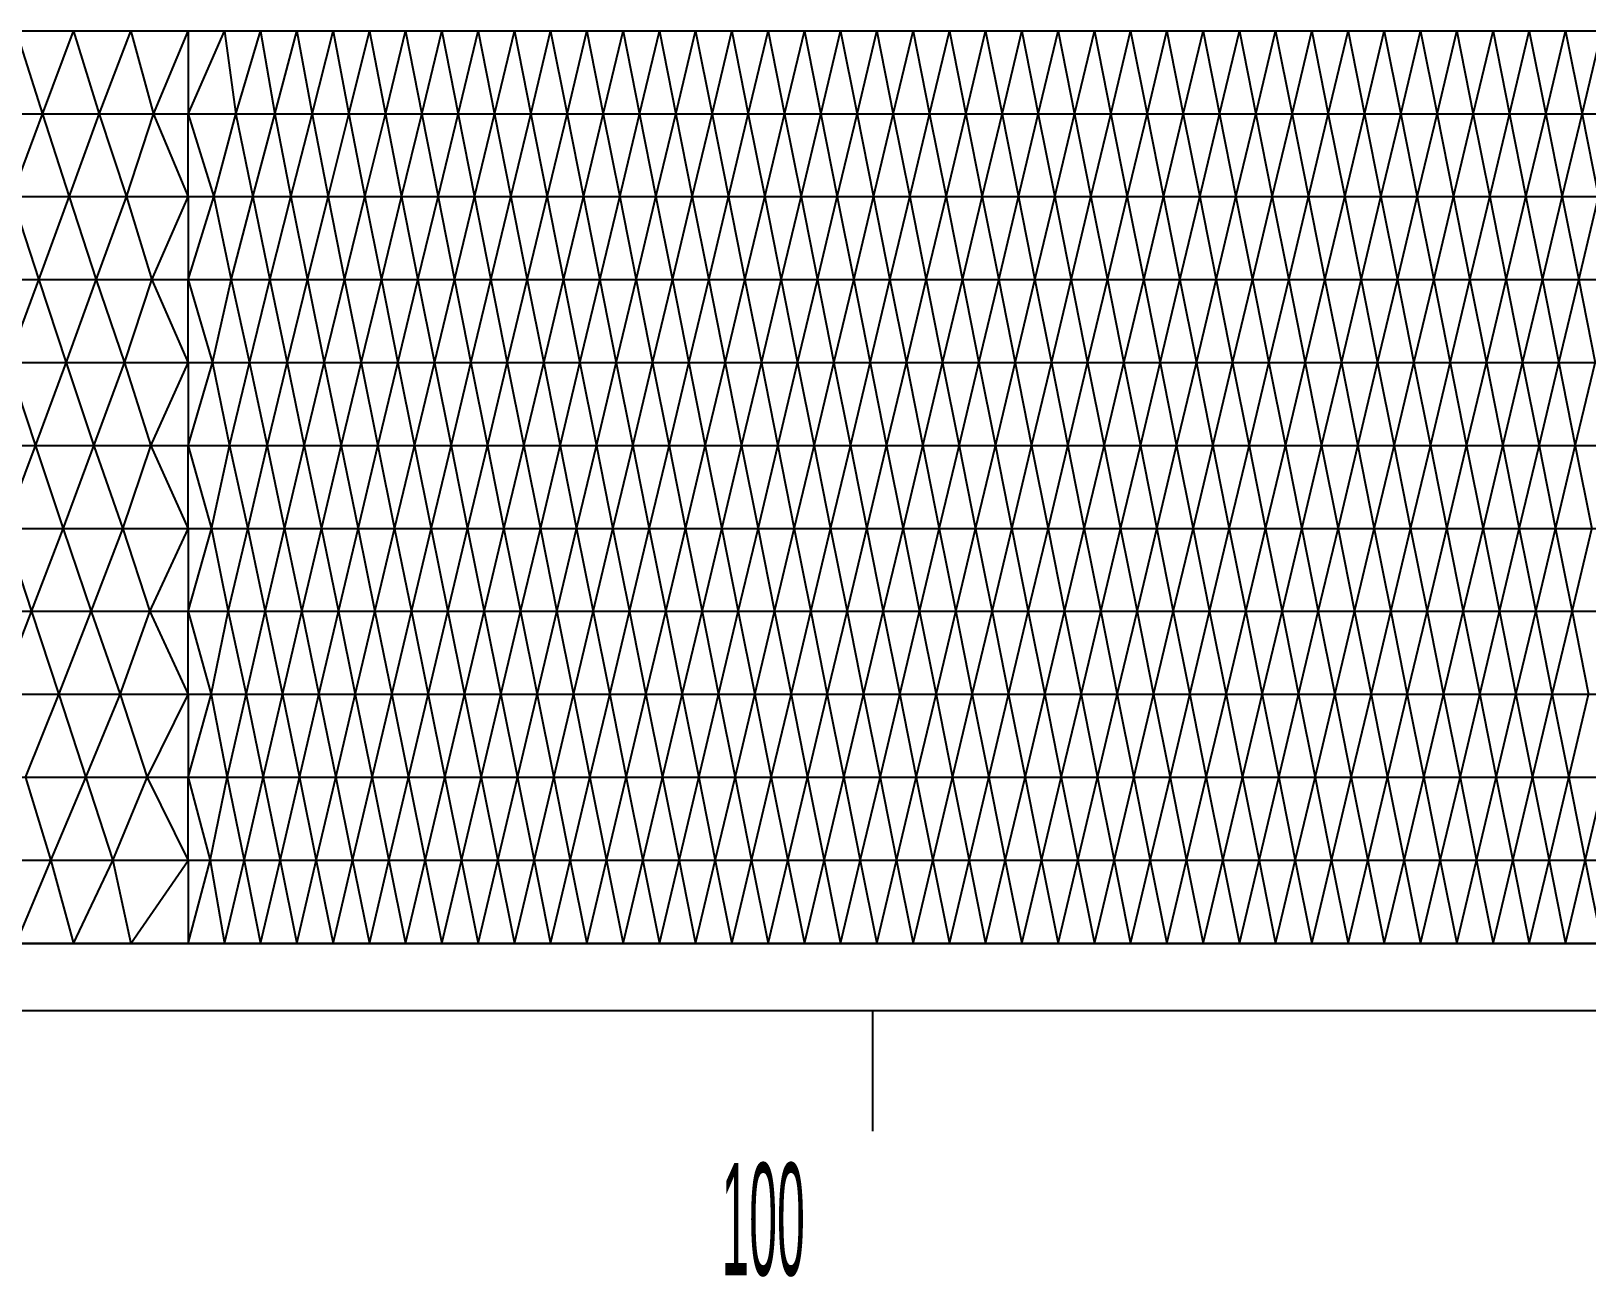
# Model space of a CAD drawing. Extents: x 0.18 to 10.14, y 0.02 to 7.38.
# Drawn here: x 7.958 to 9.039, y 0.212 to 1.078 of the extents above; entities that cross this region are included whole.
import ezdxf

# ---------------------------------------------------------------- set-up
doc = ezdxf.new("R2010")
doc.units = 0
doc.layers.add('1', color=7, linetype='CONTINUOUS')

msp = doc.modelspace()

# ---------------------------------------------------------------- linework, layer by layer
at = {"layer": '1', "color": 253}
for p, q in [((9.879836, 1.077607), (0.620165, 1.077607)), ((7.94769, 1.077607), (7.966057, 1.01999)), ((7.966057, 1.01999), (7.987525, 1.077607)), ((7.987525, 1.077607), (8.005486, 1.01999)), ((8.005486, 1.01999), (8.027361, 1.077607)), ((8.027361, 1.077607), (8.04312, 1.01999)), ((8.04312, 1.01999), (8.067197, 1.077607)), ((8.067197, 1.077607), (8.067197, 1.01999)), ((8.067197, 1.01999), (8.092372, 1.077607)), ((8.092372, 1.077607), (8.100286, 1.01999)), ((8.100286, 1.01999), (8.117548, 1.077607)), ((8.117548, 1.077607), (8.127401, 1.01999)), ((8.127401, 1.01999), (8.142723, 1.077607)), ((8.142723, 1.077607), (8.153295, 1.01999)), ((8.153295, 1.01999), (8.167899, 1.077607)), ((8.167899, 1.077607), (8.178814, 1.01999)), ((8.178814, 1.01999), (8.193074, 1.077607)), ((8.193074, 1.077607), (8.204178, 1.01999)), ((8.204178, 1.01999), (8.21825, 1.077607)), ((8.21825, 1.077607), (8.229465, 1.01999)), ((8.229465, 1.01999), (8.243425, 1.077607)), ((8.243425, 1.077607), (8.254709, 1.01999)), ((8.254709, 1.01999), (8.268601, 1.077607)), ((8.268601, 1.077607), (8.279932, 1.01999)), ((8.279932, 1.01999), (8.293777, 1.077607)), ((8.293777, 1.077607), (8.305138, 1.01999)), ((8.305138, 1.01999), (8.318952, 1.077607)), ((8.318952, 1.077607), (8.330333, 1.01999)), ((8.330333, 1.01999), (8.344128, 1.077607)), ((8.344128, 1.077607), (8.355522, 1.01999)), ((8.355522, 1.01999), (8.369304, 1.077607)), ((8.369304, 1.077607), (8.380708, 1.01999)), ((8.380708, 1.01999), (8.394479, 1.077607)), ((8.394479, 1.077607), (8.40589, 1.01999)), ((8.40589, 1.01999), (8.419654, 1.077607)), ((8.419654, 1.077607), (8.431071, 1.01999)), ((8.431071, 1.01999), (8.444831, 1.077607)), ((8.444831, 1.077607), (8.45625, 1.01999)), ((8.45625, 1.01999), (8.470006, 1.077607)), ((8.470006, 1.077607), (8.481428, 1.01999)), ((8.481428, 1.01999), (8.495181, 1.077607)), ((8.495181, 1.077607), (8.506605, 1.01999)), ((8.506605, 1.01999), (8.520356, 1.077607)), ((8.520356, 1.077607), (8.531782, 1.01999)), ((8.531782, 1.01999), (8.545532, 1.077607)), ((8.545532, 1.077607), (8.556958, 1.01999)), ((8.556958, 1.01999), (8.570708, 1.077607)), ((8.570708, 1.077607), (8.582135, 1.01999)), ((8.582135, 1.01999), (8.595883, 1.077607)), ((8.595883, 1.077607), (8.607311, 1.01999)), ((8.607311, 1.01999), (8.621058, 1.077607)), ((8.621058, 1.077607), (8.632486, 1.01999)), ((8.632486, 1.01999), (8.646235, 1.077607)), ((8.646235, 1.077607), (8.657662, 1.01999)), ((8.657662, 1.01999), (8.67141, 1.077607)), ((8.67141, 1.077607), (8.682838, 1.01999)), ((8.682838, 1.01999), (8.696586, 1.077607)), ((8.696586, 1.077607), (8.708014, 1.01999)), ((8.708014, 1.01999), (8.721761, 1.077607)), ((8.721761, 1.077607), (8.73319, 1.01999)), ((8.73319, 1.01999), (8.746936, 1.077607)), ((8.746936, 1.077607), (8.758365, 1.01999)), ((8.758365, 1.01999), (8.772112, 1.077607)), ((8.772112, 1.077607), (8.783541, 1.01999)), ((8.783541, 1.01999), (8.797287, 1.077607)), ((8.797287, 1.077607), (8.808717, 1.01999)), ((8.808717, 1.01999), (8.822463, 1.077607)), ((8.822463, 1.077607), (8.833892, 1.01999)), ((8.833892, 1.01999), (8.847638, 1.077607)), ((8.847638, 1.077607), (8.859067, 1.01999)), ((8.859067, 1.01999), (8.872813, 1.077607)), ((8.872813, 1.077607), (8.884243, 1.01999)), ((8.884243, 1.01999), (8.897989, 1.077607)), ((8.897989, 1.077607), (8.909418, 1.01999)), ((8.909418, 1.01999), (8.923165, 1.077607)), ((8.923165, 1.077607), (8.934594, 1.01999)), ((8.934594, 1.01999), (8.94834, 1.077607)), ((8.94834, 1.077607), (8.959769, 1.01999)), ((8.959769, 1.01999), (8.973516, 1.077607)), ((8.973516, 1.077607), (8.984944, 1.01999)), ((8.984944, 1.01999), (8.998691, 1.077607)), ((8.998691, 1.077607), (9.01012, 1.01999)), ((9.01012, 1.01999), (9.023868, 1.077607)), ((9.023868, 1.077607), (9.035295, 1.01999)), ((9.035295, 1.01999), (9.049043, 1.077607)), ((9.879836, 1.01999), (0.620165, 1.01999)), ((7.944791, 0.962373), (7.966057, 1.01999)), ((7.966057, 1.01999), (7.98457, 0.962373)), ((7.98457, 0.962373), (8.005486, 1.01999)), ((8.005486, 1.01999), (8.024287, 0.962373)), ((8.024287, 0.962373), (8.04312, 1.01999)), ((8.04312, 1.01999), (8.067197, 0.962373)), ((8.067197, 0.962373), (8.067197, 1.01999)), ((8.067197, 1.01999), (8.085155, 0.962373)), ((8.085155, 0.962373), (8.100286, 1.01999)), ((8.100286, 1.01999), (8.112041, 0.962373)), ((8.112041, 0.962373), (8.127401, 1.01999)), ((8.127401, 1.01999), (8.138513, 0.962373)), ((8.138513, 0.962373), (8.153295, 1.01999)), ((8.153295, 1.01999), (8.164419, 0.962373)), ((8.164419, 0.962373), (8.178814, 1.01999)), ((8.178814, 1.01999), (8.190015, 0.962373)), ((8.190015, 0.962373), (8.204178, 1.01999)), ((8.204178, 1.01999), (8.215444, 0.962373)), ((8.215444, 0.962373), (8.229465, 1.01999)), ((8.229465, 1.01999), (8.240778, 0.962373)), ((8.240778, 0.962373), (8.254709, 1.01999)), ((8.254709, 1.01999), (8.266058, 0.962373)), ((8.266058, 0.962373), (8.279932, 1.01999)), ((8.279932, 1.01999), (8.291302, 0.962373)), ((8.291302, 0.962373), (8.305138, 1.01999)), ((8.305138, 1.01999), (8.316524, 0.962373)), ((8.316524, 0.962373), (8.330333, 1.01999)), ((8.330333, 1.01999), (8.341732, 0.962373)), ((8.341732, 0.962373), (8.355522, 1.01999)), ((8.355522, 1.01999), (8.366928, 0.962373)), ((8.366928, 0.962373), (8.380708, 1.01999)), ((8.380708, 1.01999), (8.39212, 0.962373)), ((8.39212, 0.962373), (8.40589, 1.01999)), ((8.40589, 1.01999), (8.417307, 0.962373)), ((8.417307, 0.962373), (8.431071, 1.01999)), ((8.431071, 1.01999), (8.44249, 0.962373)), ((8.44249, 0.962373), (8.45625, 1.01999)), ((8.45625, 1.01999), (8.46767, 0.962373)), ((8.46767, 0.962373), (8.481428, 1.01999)), ((8.481428, 1.01999), (8.492851, 0.962373)), ((8.492851, 0.962373), (8.506605, 1.01999)), ((8.506605, 1.01999), (8.518028, 0.962373)), ((8.518028, 0.962373), (8.531782, 1.01999)), ((8.531782, 1.01999), (8.543206, 0.962373)), ((8.543206, 0.962373), (8.556958, 1.01999)), ((8.556958, 1.01999), (8.568383, 0.962373)), ((8.568383, 0.962373), (8.582135, 1.01999)), ((8.582135, 1.01999), (8.59356, 0.962373)), ((8.59356, 0.962373), (8.607311, 1.01999)), ((8.607311, 1.01999), (8.618735, 0.962373)), ((8.618735, 0.962373), (8.632486, 1.01999)), ((8.632486, 1.01999), (8.643911, 0.962373)), ((8.643911, 0.962373), (8.657662, 1.01999)), ((8.657662, 1.01999), (8.669087, 0.962373)), ((8.669087, 0.962373), (8.682838, 1.01999)), ((8.682838, 1.01999), (8.694263, 0.962373)), ((8.694263, 0.962373), (8.708014, 1.01999)), ((8.708014, 1.01999), (8.71944, 0.962373)), ((8.71944, 0.962373), (8.73319, 1.01999)), ((8.73319, 1.01999), (8.744615, 0.962373)), ((8.744615, 0.962373), (8.758365, 1.01999)), ((8.758365, 1.01999), (8.769791, 0.962373)), ((8.769791, 0.962373), (8.783541, 1.01999)), ((8.783541, 1.01999), (8.794966, 0.962373)), ((8.794966, 0.962373), (8.808717, 1.01999)), ((8.808717, 1.01999), (8.820142, 0.962373)), ((8.820142, 0.962373), (8.833892, 1.01999)), ((8.833892, 1.01999), (8.845318, 0.962373)), ((8.845318, 0.962373), (8.859067, 1.01999)), ((8.859067, 1.01999), (8.870493, 0.962373)), ((8.870493, 0.962373), (8.884243, 1.01999)), ((8.884243, 1.01999), (8.895668, 0.962373)), ((8.895668, 0.962373), (8.909418, 1.01999)), ((8.909418, 1.01999), (8.920844, 0.962373)), ((8.920844, 0.962373), (8.934594, 1.01999)), ((8.934594, 1.01999), (8.94602, 0.962373)), ((8.94602, 0.962373), (8.959769, 1.01999)), ((8.959769, 1.01999), (8.971195, 0.962373)), ((8.971195, 0.962373), (8.984944, 1.01999)), ((8.984944, 1.01999), (8.99637, 0.962373)), ((8.99637, 0.962373), (9.01012, 1.01999)), ((9.01012, 1.01999), (9.021546, 0.962373)), ((9.021546, 0.962373), (9.035295, 1.01999)), ((9.035295, 1.01999), (9.046722, 0.962373)), ((9.879836, 0.962373), (0.620165, 0.962373)), ((7.944791, 0.962373), (7.963478, 0.904755)), ((7.963478, 0.904755), (7.98457, 0.962373)), ((7.98457, 0.962373), (8.003315, 0.904755)), ((8.003315, 0.904755), (8.024287, 0.962373)), ((8.024287, 0.962373), (8.042036, 0.904755)), ((8.042036, 0.904755), (8.067197, 0.962373)), ((8.067197, 0.962373), (8.067197, 0.904755)), ((8.067197, 0.904755), (8.085155, 0.962373)), ((8.085155, 0.962373), (8.097013, 0.904755)), ((8.097013, 0.904755), (8.112041, 0.962373)), ((8.112041, 0.962373), (8.123878, 0.904755)), ((8.123878, 0.904755), (8.138513, 0.962373)), ((8.138513, 0.962373), (8.150044, 0.904755)), ((8.150044, 0.904755), (8.164419, 0.962373)), ((8.164419, 0.962373), (8.175835, 0.904755)), ((8.175835, 0.904755), (8.190015, 0.962373)), ((8.190015, 0.962373), (8.201399, 0.904755)), ((8.201399, 0.904755), (8.215444, 0.962373)), ((8.215444, 0.962373), (8.226826, 0.904755)), ((8.226826, 0.904755), (8.240778, 0.962373)), ((8.240778, 0.962373), (8.252166, 0.904755)), ((8.252166, 0.904755), (8.266058, 0.962373)), ((8.266058, 0.962373), (8.277452, 0.904755)), ((8.277452, 0.904755), (8.291302, 0.962373)), ((8.291302, 0.962373), (8.302704, 0.904755)), ((8.302704, 0.904755), (8.316524, 0.962373)), ((8.316524, 0.962373), (8.327932, 0.904755)), ((8.327932, 0.904755), (8.341732, 0.962373)), ((8.341732, 0.962373), (8.353144, 0.904755)), ((8.353144, 0.904755), (8.366928, 0.962373)), ((8.366928, 0.962373), (8.378345, 0.904755)), ((8.378345, 0.904755), (8.39212, 0.962373)), ((8.39212, 0.962373), (8.403539, 0.904755)), ((8.403539, 0.904755), (8.417307, 0.962373)), ((8.417307, 0.962373), (8.428727, 0.904755)), ((8.428727, 0.904755), (8.44249, 0.962373)), ((8.44249, 0.962373), (8.453911, 0.904755)), ((8.453911, 0.904755), (8.46767, 0.962373)), ((8.46767, 0.962373), (8.479093, 0.904755)), ((8.479093, 0.904755), (8.492851, 0.962373)), ((8.492851, 0.962373), (8.504273, 0.904755)), ((8.504273, 0.904755), (8.518028, 0.962373)), ((8.518028, 0.962373), (8.529452, 0.904755)), ((8.529452, 0.904755), (8.543206, 0.962373)), ((8.543206, 0.962373), (8.55463, 0.904755)), ((8.55463, 0.904755), (8.568383, 0.962373)), ((8.568383, 0.962373), (8.579807, 0.904755)), ((8.579807, 0.904755), (8.59356, 0.962373)), ((8.59356, 0.962373), (8.604983, 0.904755)), ((8.604983, 0.904755), (8.618735, 0.962373)), ((8.618735, 0.962373), (8.63016, 0.904755)), ((8.63016, 0.904755), (8.643911, 0.962373)), ((8.643911, 0.962373), (8.655336, 0.904755)), ((8.655336, 0.904755), (8.669087, 0.962373)), ((8.669087, 0.962373), (8.680511, 0.904755)), ((8.680511, 0.904755), (8.694263, 0.962373)), ((8.694263, 0.962373), (8.705688, 0.904755)), ((8.705688, 0.904755), (8.71944, 0.962373)), ((8.71944, 0.962373), (8.730864, 0.904755)), ((8.730864, 0.904755), (8.744615, 0.962373)), ((8.744615, 0.962373), (8.75604, 0.904755)), ((8.75604, 0.904755), (8.769791, 0.962373)), ((8.769791, 0.962373), (8.781215, 0.904755)), ((8.781215, 0.904755), (8.794966, 0.962373)), ((8.794966, 0.962373), (8.806391, 0.904755)), ((8.806391, 0.904755), (8.820142, 0.962373)), ((8.820142, 0.962373), (8.831567, 0.904755)), ((8.831567, 0.904755), (8.845318, 0.962373)), ((8.845318, 0.962373), (8.856742, 0.904755)), ((8.856742, 0.904755), (8.870493, 0.962373)), ((8.870493, 0.962373), (8.881917, 0.904755)), ((8.881917, 0.904755), (8.895668, 0.962373)), ((8.895668, 0.962373), (8.907093, 0.904755)), ((8.907093, 0.904755), (8.920844, 0.962373)), ((8.920844, 0.962373), (8.932269, 0.904755)), ((8.932269, 0.904755), (8.94602, 0.962373)), ((8.94602, 0.962373), (8.957444, 0.904755)), ((8.957444, 0.904755), (8.971195, 0.962373)), ((8.971195, 0.962373), (8.98262, 0.904755)), ((8.98262, 0.904755), (8.99637, 0.962373)), ((8.99637, 0.962373), (9.007795, 0.904755)), ((9.007795, 0.904755), (9.021546, 0.962373)), ((9.021546, 0.962373), (9.03297, 0.904755)), ((9.03297, 0.904755), (9.046722, 0.962373)), ((9.879836, 0.904755), (0.620165, 0.904755)), ((7.942226, 0.847138), (7.963478, 0.904755)), ((7.963478, 0.904755), (7.982494, 0.847138)), ((7.982494, 0.847138), (8.003315, 0.904755)), ((8.003315, 0.904755), (8.023022, 0.847138)), ((8.023022, 0.847138), (8.042036, 0.904755)), ((8.042036, 0.904755), (8.067197, 0.847138)), ((8.067197, 0.847138), (8.067197, 0.904755)), ((8.067197, 0.904755), (8.084036, 0.847138)), ((8.084036, 0.847138), (8.097013, 0.904755)), ((8.097013, 0.904755), (8.109775, 0.847138)), ((8.109775, 0.847138), (8.123878, 0.904755)), ((8.123878, 0.904755), (8.135879, 0.847138)), ((8.135879, 0.847138), (8.150044, 0.904755)), ((8.150044, 0.904755), (8.161743, 0.847138)), ((8.161743, 0.847138), (8.175835, 0.904755)), ((8.175835, 0.904755), (8.187391, 0.847138)), ((8.187391, 0.847138), (8.201399, 0.904755)), ((8.201399, 0.904755), (8.212887, 0.847138)), ((8.212887, 0.847138), (8.226826, 0.904755)), ((8.226826, 0.904755), (8.238279, 0.847138)), ((8.238279, 0.847138), (8.252166, 0.904755)), ((8.252166, 0.904755), (8.263605, 0.847138)), ((8.263605, 0.847138), (8.277452, 0.904755)), ((8.277452, 0.904755), (8.288884, 0.847138)), ((8.288884, 0.847138), (8.302704, 0.904755)), ((8.302704, 0.904755), (8.314132, 0.847138)), ((8.314132, 0.847138), (8.327932, 0.904755)), ((8.327932, 0.904755), (8.339357, 0.847138)), ((8.339357, 0.847138), (8.353144, 0.904755)), ((8.353144, 0.904755), (8.36457, 0.847138)), ((8.36457, 0.847138), (8.378345, 0.904755)), ((8.378345, 0.904755), (8.38977, 0.847138)), ((8.38977, 0.847138), (8.403539, 0.904755)), ((8.403539, 0.904755), (8.414963, 0.847138)), ((8.414963, 0.847138), (8.428727, 0.904755)), ((8.428727, 0.904755), (8.440151, 0.847138)), ((8.440151, 0.847138), (8.453911, 0.904755)), ((8.453911, 0.904755), (8.465336, 0.847138)), ((8.465336, 0.847138), (8.479093, 0.904755)), ((8.479093, 0.904755), (8.490518, 0.847138)), ((8.490518, 0.847138), (8.504273, 0.904755)), ((8.504273, 0.904755), (8.515697, 0.847138)), ((8.515697, 0.847138), (8.529452, 0.904755)), ((8.529452, 0.904755), (8.540876, 0.847138)), ((8.540876, 0.847138), (8.55463, 0.904755)), ((8.55463, 0.904755), (8.566054, 0.847138)), ((8.566054, 0.847138), (8.579807, 0.904755)), ((8.579807, 0.904755), (8.59123, 0.847138)), ((8.59123, 0.847138), (8.604983, 0.904755)), ((8.604983, 0.904755), (8.616408, 0.847138)), ((8.616408, 0.847138), (8.63016, 0.904755)), ((8.63016, 0.904755), (8.641584, 0.847138)), ((8.641584, 0.847138), (8.655336, 0.904755)), ((8.655336, 0.904755), (8.66676, 0.847138)), ((8.66676, 0.847138), (8.680511, 0.904755)), ((8.680511, 0.904755), (8.691936, 0.847138)), ((8.691936, 0.847138), (8.705688, 0.904755)), ((8.705688, 0.904755), (8.717113, 0.847138)), ((8.717113, 0.847138), (8.730864, 0.904755)), ((8.730864, 0.904755), (8.742289, 0.847138)), ((8.742289, 0.847138), (8.75604, 0.904755)), ((8.75604, 0.904755), (8.767464, 0.847138)), ((8.767464, 0.847138), (8.781215, 0.904755)), ((8.781215, 0.904755), (8.79264, 0.847138)), ((8.79264, 0.847138), (8.806391, 0.904755)), ((8.806391, 0.904755), (8.817815, 0.847138)), ((8.817815, 0.847138), (8.831567, 0.904755)), ((8.831567, 0.904755), (8.842991, 0.847138)), ((8.842991, 0.847138), (8.856742, 0.904755)), ((8.856742, 0.904755), (8.868167, 0.847138)), ((8.868167, 0.847138), (8.881917, 0.904755)), ((8.881917, 0.904755), (8.893342, 0.847138)), ((8.893342, 0.847138), (8.907093, 0.904755)), ((8.907093, 0.904755), (8.918517, 0.847138)), ((8.918517, 0.847138), (8.932269, 0.904755)), ((8.932269, 0.904755), (8.943693, 0.847138)), ((8.943693, 0.847138), (8.957444, 0.904755)), ((8.957444, 0.904755), (8.968869, 0.847138)), ((8.968869, 0.847138), (8.98262, 0.904755)), ((8.98262, 0.904755), (8.994044, 0.847138)), ((8.994044, 0.847138), (9.007795, 0.904755)), ((9.007795, 0.904755), (9.019219, 0.847138)), ((9.019219, 0.847138), (9.03297, 0.904755)), ((9.03297, 0.904755), (9.044395, 0.847138)), ((9.879836, 0.847138), (0.620165, 0.847138)), ((7.942226, 0.847138), (7.961192, 0.789521)), ((7.961192, 0.789521), (7.982494, 0.847138)), ((7.982494, 0.847138), (8.001725, 0.789521)), ((8.001725, 0.789521), (8.023022, 0.847138)), ((8.023022, 0.847138), (8.041363, 0.789521)), ((8.041363, 0.789521), (8.067197, 0.847138)), ((8.067197, 0.847138), (8.067197, 0.789521)), ((8.067197, 0.789521), (8.084036, 0.847138)), ((8.084036, 0.847138), (8.095845, 0.789521)), ((8.095845, 0.789521), (8.109775, 0.847138)), ((8.109775, 0.847138), (8.122005, 0.789521)), ((8.122005, 0.789521), (8.135879, 0.847138)), ((8.135879, 0.847138), (8.14783, 0.789521)), ((8.14783, 0.789521), (8.161743, 0.847138)), ((8.161743, 0.847138), (8.173483, 0.789521)), ((8.173483, 0.789521), (8.187391, 0.847138)), ((8.187391, 0.847138), (8.199004, 0.789521)), ((8.199004, 0.789521), (8.212887, 0.847138)), ((8.212887, 0.847138), (8.224425, 0.789521)), ((8.224425, 0.789521), (8.238279, 0.847138)), ((8.238279, 0.847138), (8.249776, 0.789521)), ((8.249776, 0.789521), (8.263605, 0.847138)), ((8.263605, 0.847138), (8.275076, 0.789521)), ((8.275076, 0.789521), (8.288884, 0.847138)), ((8.288884, 0.847138), (8.30034, 0.789521)), ((8.30034, 0.789521), (8.314132, 0.847138)), ((8.314132, 0.847138), (8.325578, 0.789521)), ((8.325578, 0.789521), (8.339357, 0.847138)), ((8.339357, 0.847138), (8.350798, 0.789521)), ((8.350798, 0.789521), (8.36457, 0.847138)), ((8.36457, 0.847138), (8.376005, 0.789521)), ((8.376005, 0.789521), (8.38977, 0.847138)), ((8.38977, 0.847138), (8.401202, 0.789521)), ((8.401202, 0.789521), (8.414963, 0.847138)), ((8.414963, 0.847138), (8.426394, 0.789521)), ((8.426394, 0.789521), (8.440151, 0.847138)), ((8.440151, 0.847138), (8.451581, 0.789521)), ((8.451581, 0.789521), (8.465336, 0.847138)), ((8.465336, 0.847138), (8.476765, 0.789521)), ((8.476765, 0.789521), (8.490518, 0.847138)), ((8.490518, 0.847138), (8.501946, 0.789521)), ((8.501946, 0.789521), (8.515697, 0.847138)), ((8.515697, 0.847138), (8.527126, 0.789521)), ((8.527126, 0.789521), (8.540876, 0.847138)), ((8.540876, 0.847138), (8.552303, 0.789521)), ((8.552303, 0.789521), (8.566054, 0.847138)), ((8.566054, 0.847138), (8.577481, 0.789521)), ((8.577481, 0.789521), (8.59123, 0.847138)), ((8.59123, 0.847138), (8.602658, 0.789521)), ((8.602658, 0.789521), (8.616408, 0.847138)), ((8.616408, 0.847138), (8.627835, 0.789521)), ((8.627835, 0.789521), (8.641584, 0.847138)), ((8.641584, 0.847138), (8.653011, 0.789521)), ((8.653011, 0.789521), (8.66676, 0.847138)), ((8.66676, 0.847138), (8.678187, 0.789521)), ((8.678187, 0.789521), (8.691936, 0.847138)), ((8.691936, 0.847138), (8.703362, 0.789521)), ((8.703362, 0.789521), (8.717113, 0.847138)), ((8.717113, 0.847138), (8.728539, 0.789521)), ((8.728539, 0.789521), (8.742289, 0.847138)), ((8.742289, 0.847138), (8.753715, 0.789521)), ((8.753715, 0.789521), (8.767464, 0.847138)), ((8.767464, 0.847138), (8.778891, 0.789521)), ((8.778891, 0.789521), (8.79264, 0.847138)), ((8.79264, 0.847138), (8.804066, 0.789521)), ((8.804066, 0.789521), (8.817815, 0.847138)), ((8.817815, 0.847138), (8.829241, 0.789521)), ((8.829241, 0.789521), (8.842991, 0.847138)), ((8.842991, 0.847138), (8.854418, 0.789521)), ((8.854418, 0.789521), (8.868167, 0.847138)), ((8.868167, 0.847138), (8.879593, 0.789521)), ((8.879593, 0.789521), (8.893342, 0.847138)), ((8.893342, 0.847138), (8.904768, 0.789521)), ((8.904768, 0.789521), (8.918517, 0.847138)), ((8.918517, 0.847138), (8.929944, 0.789521)), ((8.929944, 0.789521), (8.943693, 0.847138)), ((8.943693, 0.847138), (8.95512, 0.789521)), ((8.95512, 0.789521), (8.968869, 0.847138)), ((8.968869, 0.847138), (8.980295, 0.789521)), ((8.980295, 0.789521), (8.994044, 0.847138)), ((8.994044, 0.847138), (9.00547, 0.789521)), ((9.00547, 0.789521), (9.019219, 0.847138)), ((9.019219, 0.847138), (9.030646, 0.789521)), ((9.030646, 0.789521), (9.044395, 0.847138)), ((9.879836, 0.789521), (0.620165, 0.789521)), ((7.939555, 0.731904), (7.961192, 0.789521)), ((7.961192, 0.789521), (7.980434, 0.731904)), ((7.980434, 0.731904), (8.001725, 0.789521)), ((8.001725, 0.789521), (8.021844, 0.731904)), ((8.021844, 0.731904), (8.041363, 0.789521)), ((8.041363, 0.789521), (8.067197, 0.731904)), ((8.067197, 0.731904), (8.067197, 0.789521)), ((8.067197, 0.789521), (8.083512, 0.731904)), ((8.083512, 0.731904), (8.095845, 0.789521)), ((8.095845, 0.789521), (8.10855, 0.731904)), ((8.10855, 0.731904), (8.122005, 0.789521)), ((8.122005, 0.789521), (8.134154, 0.731904)), ((8.134154, 0.731904), (8.14783, 0.789521)), ((8.14783, 0.789521), (8.159723, 0.731904)), ((8.159723, 0.731904), (8.173483, 0.789521)), ((8.173483, 0.789521), (8.185213, 0.731904)), ((8.185213, 0.731904), (8.199004, 0.789521)), ((8.199004, 0.789521), (8.210629, 0.731904)), ((8.210629, 0.731904), (8.224425, 0.789521)), ((8.224425, 0.789521), (8.235985, 0.731904)), ((8.235985, 0.731904), (8.249776, 0.789521)), ((8.249776, 0.789521), (8.261292, 0.731904)), ((8.261292, 0.731904), (8.275076, 0.789521)), ((8.275076, 0.789521), (8.286565, 0.731904)), ((8.286565, 0.731904), (8.30034, 0.789521)), ((8.30034, 0.789521), (8.31181, 0.731904)), ((8.31181, 0.731904), (8.325578, 0.789521)), ((8.325578, 0.789521), (8.337036, 0.731904)), ((8.337036, 0.731904), (8.350798, 0.789521)), ((8.350798, 0.789521), (8.362247, 0.731904)), ((8.362247, 0.731904), (8.376005, 0.789521)), ((8.376005, 0.789521), (8.38745, 0.731904)), ((8.38745, 0.731904), (8.401202, 0.789521)), ((8.401202, 0.789521), (8.412643, 0.731904)), ((8.412643, 0.731904), (8.426394, 0.789521)), ((8.426394, 0.789521), (8.437833, 0.731904)), ((8.437833, 0.731904), (8.451581, 0.789521)), ((8.451581, 0.789521), (8.463017, 0.731904)), ((8.463017, 0.731904), (8.476765, 0.789521)), ((8.476765, 0.789521), (8.488199, 0.731904)), ((8.488199, 0.731904), (8.501946, 0.789521)), ((8.501946, 0.789521), (8.51338, 0.731904)), ((8.51338, 0.731904), (8.527126, 0.789521)), ((8.527126, 0.789521), (8.538559, 0.731904)), ((8.538559, 0.731904), (8.552303, 0.789521)), ((8.552303, 0.789521), (8.563737, 0.731904)), ((8.563737, 0.731904), (8.577481, 0.789521)), ((8.577481, 0.789521), (8.588914, 0.731904)), ((8.588914, 0.731904), (8.602658, 0.789521)), ((8.602658, 0.789521), (8.614091, 0.731904)), ((8.614091, 0.731904), (8.627835, 0.789521)), ((8.627835, 0.789521), (8.639267, 0.731904)), ((8.639267, 0.731904), (8.653011, 0.789521)), ((8.653011, 0.789521), (8.664443, 0.731904)), ((8.664443, 0.731904), (8.678187, 0.789521)), ((8.678187, 0.789521), (8.689619, 0.731904)), ((8.689619, 0.731904), (8.703362, 0.789521)), ((8.703362, 0.789521), (8.714794, 0.731904)), ((8.714794, 0.731904), (8.728539, 0.789521)), ((8.728539, 0.789521), (8.739971, 0.731904)), ((8.739971, 0.731904), (8.753715, 0.789521)), ((8.753715, 0.789521), (8.765146, 0.731904)), ((8.765146, 0.731904), (8.778891, 0.789521)), ((8.778891, 0.789521), (8.790322, 0.731904)), ((8.790322, 0.731904), (8.804066, 0.789521)), ((8.804066, 0.789521), (8.815497, 0.731904)), ((8.815497, 0.731904), (8.829241, 0.789521)), ((8.829241, 0.789521), (8.840673, 0.731904)), ((8.840673, 0.731904), (8.854418, 0.789521)), ((8.854418, 0.789521), (8.865849, 0.731904)), ((8.865849, 0.731904), (8.879593, 0.789521)), ((8.879593, 0.789521), (8.891025, 0.731904)), ((8.891025, 0.731904), (8.904768, 0.789521)), ((8.904768, 0.789521), (8.9162, 0.731904)), ((8.9162, 0.731904), (8.929944, 0.789521)), ((8.929944, 0.789521), (8.941375, 0.731904)), ((8.941375, 0.731904), (8.95512, 0.789521)), ((8.95512, 0.789521), (8.966552, 0.731904)), ((8.966552, 0.731904), (8.980295, 0.789521)), ((8.980295, 0.789521), (8.991727, 0.731904)), ((8.991727, 0.731904), (9.00547, 0.789521)), ((9.00547, 0.789521), (9.016902, 0.731904)), ((9.016902, 0.731904), (9.030646, 0.789521)), ((9.030646, 0.789521), (9.042077, 0.731904)), ((9.879836, 0.731904), (0.620165, 0.731904)), ((7.939555, 0.731904), (7.958488, 0.674286)), ((7.958488, 0.674286), (7.980434, 0.731904)), ((7.980434, 0.731904), (7.999802, 0.674286)), ((7.999802, 0.674286), (8.021844, 0.731904)), ((8.021844, 0.731904), (8.040541, 0.674286)), ((8.040541, 0.674286), (8.067197, 0.731904)), ((8.067197, 0.731904), (8.067197, 0.674286)), ((8.067197, 0.674286), (8.083512, 0.731904)), ((8.083512, 0.731904), (8.095098, 0.674286)), ((8.095098, 0.674286), (8.10855, 0.731904)), ((8.10855, 0.731904), (8.120696, 0.674286)), ((8.120696, 0.674286), (8.134154, 0.731904)), ((8.134154, 0.731904), (8.146132, 0.674286)), ((8.146132, 0.674286), (8.159723, 0.731904)), ((8.159723, 0.731904), (8.171538, 0.674286)), ((8.171538, 0.674286), (8.185213, 0.731904)), ((8.185213, 0.731904), (8.196913, 0.674286)), ((8.196913, 0.674286), (8.210629, 0.731904)), ((8.210629, 0.731904), (8.222248, 0.674286)), ((8.222248, 0.674286), (8.235985, 0.731904)), ((8.235985, 0.731904), (8.247549, 0.674286)), ((8.247549, 0.674286), (8.261292, 0.731904)), ((8.261292, 0.731904), (8.27282, 0.674286)), ((8.27282, 0.674286), (8.286565, 0.731904)), ((8.286565, 0.731904), (8.298065, 0.674286)), ((8.298065, 0.674286), (8.31181, 0.731904)), ((8.31181, 0.731904), (8.323293, 0.674286)), ((8.323293, 0.674286), (8.337036, 0.731904)), ((8.337036, 0.731904), (8.348506, 0.674286)), ((8.348506, 0.674286), (8.362247, 0.731904)), ((8.362247, 0.731904), (8.373709, 0.674286)), ((8.373709, 0.674286), (8.38745, 0.731904)), ((8.38745, 0.731904), (8.398904, 0.674286)), ((8.398904, 0.674286), (8.412643, 0.731904)), ((8.412643, 0.731904), (8.424094, 0.674286)), ((8.424094, 0.674286), (8.437833, 0.731904)), ((8.437833, 0.731904), (8.449279, 0.674286)), ((8.449279, 0.674286), (8.463017, 0.731904)), ((8.463017, 0.731904), (8.474462, 0.674286)), ((8.474462, 0.674286), (8.488199, 0.731904)), ((8.488199, 0.731904), (8.499642, 0.674286)), ((8.499642, 0.674286), (8.51338, 0.731904)), ((8.51338, 0.731904), (8.524821, 0.674286)), ((8.524821, 0.674286), (8.538559, 0.731904)), ((8.538559, 0.731904), (8.549999, 0.674286)), ((8.549999, 0.674286), (8.563737, 0.731904)), ((8.563737, 0.731904), (8.575176, 0.674286)), ((8.575176, 0.674286), (8.588914, 0.731904)), ((8.588914, 0.731904), (8.600353, 0.674286)), ((8.600353, 0.674286), (8.614091, 0.731904)), ((8.614091, 0.731904), (8.62553, 0.674286)), ((8.62553, 0.674286), (8.639267, 0.731904)), ((8.639267, 0.731904), (8.650706, 0.674286)), ((8.650706, 0.674286), (8.664443, 0.731904)), ((8.664443, 0.731904), (8.675882, 0.674286)), ((8.675882, 0.674286), (8.689619, 0.731904)), ((8.689619, 0.731904), (8.701058, 0.674286)), ((8.701058, 0.674286), (8.714794, 0.731904)), ((8.714794, 0.731904), (8.726233, 0.674286)), ((8.726233, 0.674286), (8.739971, 0.731904)), ((8.739971, 0.731904), (8.75141, 0.674286)), ((8.75141, 0.674286), (8.765146, 0.731904)), ((8.765146, 0.731904), (8.776585, 0.674286)), ((8.776585, 0.674286), (8.790322, 0.731904)), ((8.790322, 0.731904), (8.80176, 0.674286)), ((8.80176, 0.674286), (8.815497, 0.731904)), ((8.815497, 0.731904), (8.826936, 0.674286)), ((8.826936, 0.674286), (8.840673, 0.731904)), ((8.840673, 0.731904), (8.852112, 0.674286)), ((8.852112, 0.674286), (8.865849, 0.731904)), ((8.865849, 0.731904), (8.877287, 0.674286)), ((8.877287, 0.674286), (8.891025, 0.731904)), ((8.891025, 0.731904), (8.902462, 0.674286)), ((8.902462, 0.674286), (8.9162, 0.731904)), ((8.9162, 0.731904), (8.927638, 0.674286)), ((8.927638, 0.674286), (8.941375, 0.731904)), ((8.941375, 0.731904), (8.952814, 0.674286)), ((8.952814, 0.674286), (8.966552, 0.731904)), ((8.966552, 0.731904), (8.977989, 0.674286)), ((8.977989, 0.674286), (8.991727, 0.731904)), ((8.991727, 0.731904), (9.003165, 0.674286)), ((9.003165, 0.674286), (9.016902, 0.731904)), ((9.016902, 0.731904), (9.02834, 0.674286)), ((9.02834, 0.674286), (9.042077, 0.731904)), ((9.879836, 0.674286), (0.620165, 0.674286)), ((7.936087, 0.616669), (7.958488, 0.674286)), ((7.958488, 0.674286), (7.977496, 0.616669)), ((7.977496, 0.616669), (7.999802, 0.674286)), ((7.999802, 0.674286), (8.02001, 0.616669)), ((8.02001, 0.616669), (8.040541, 0.674286)), ((8.040541, 0.674286), (8.067197, 0.616669)), ((8.067197, 0.616669), (8.067197, 0.674286)), ((8.067197, 0.674286), (8.083088, 0.616669)), ((8.083088, 0.616669), (8.095098, 0.674286)), ((8.095098, 0.674286), (8.107545, 0.616669)), ((8.107545, 0.616669), (8.120696, 0.674286)), ((8.120696, 0.674286), (8.132709, 0.616669)), ((8.132709, 0.616669), (8.146132, 0.674286)), ((8.146132, 0.674286), (8.157983, 0.616669)), ((8.157983, 0.616669), (8.171538, 0.674286)), ((8.171538, 0.674286), (8.183282, 0.616669)), ((8.183282, 0.616669), (8.196913, 0.674286)), ((8.196913, 0.674286), (8.208577, 0.616669)), ((8.208577, 0.616669), (8.222248, 0.674286)), ((8.222248, 0.674286), (8.233853, 0.616669)), ((8.233853, 0.616669), (8.247549, 0.674286)), ((8.247549, 0.674286), (8.25911, 0.616669)), ((8.25911, 0.616669), (8.27282, 0.674286)), ((8.27282, 0.674286), (8.284349, 0.616669)), ((8.284349, 0.616669), (8.298065, 0.674286)), ((8.298065, 0.674286), (8.309573, 0.616669)), ((8.309573, 0.616669), (8.323293, 0.674286)), ((8.323293, 0.674286), (8.334783, 0.616669)), ((8.334783, 0.616669), (8.348506, 0.674286)), ((8.348506, 0.674286), (8.359984, 0.616669)), ((8.359984, 0.616669), (8.373709, 0.674286)), ((8.373709, 0.674286), (8.385179, 0.616669)), ((8.385179, 0.616669), (8.398904, 0.674286)), ((8.398904, 0.674286), (8.410369, 0.616669)), ((8.410369, 0.616669), (8.424094, 0.674286)), ((8.424094, 0.674286), (8.435554, 0.616669)), ((8.435554, 0.616669), (8.449279, 0.674286)), ((8.449279, 0.674286), (8.460735, 0.616669)), ((8.460735, 0.616669), (8.474462, 0.674286)), ((8.474462, 0.674286), (8.485916, 0.616669)), ((8.485916, 0.616669), (8.499642, 0.674286)), ((8.499642, 0.674286), (8.511096, 0.616669)), ((8.511096, 0.616669), (8.524821, 0.674286)), ((8.524821, 0.674286), (8.536273, 0.616669)), ((8.536273, 0.616669), (8.549999, 0.674286)), ((8.549999, 0.674286), (8.56145, 0.616669)), ((8.56145, 0.616669), (8.575176, 0.674286)), ((8.575176, 0.674286), (8.586628, 0.616669)), ((8.586628, 0.616669), (8.600353, 0.674286)), ((8.600353, 0.674286), (8.611804, 0.616669)), ((8.611804, 0.616669), (8.62553, 0.674286)), ((8.62553, 0.674286), (8.63698, 0.616669)), ((8.63698, 0.616669), (8.650706, 0.674286)), ((8.650706, 0.674286), (8.662156, 0.616669)), ((8.662156, 0.616669), (8.675882, 0.674286)), ((8.675882, 0.674286), (8.687331, 0.616669)), ((8.687331, 0.616669), (8.701058, 0.674286)), ((8.701058, 0.674286), (8.712507, 0.616669)), ((8.712507, 0.616669), (8.726233, 0.674286)), ((8.726233, 0.674286), (8.737683, 0.616669)), ((8.737683, 0.616669), (8.75141, 0.674286)), ((8.75141, 0.674286), (8.762858, 0.616669)), ((8.762858, 0.616669), (8.776585, 0.674286)), ((8.776585, 0.674286), (8.788034, 0.616669)), ((8.788034, 0.616669), (8.80176, 0.674286)), ((8.80176, 0.674286), (8.81321, 0.616669)), ((8.81321, 0.616669), (8.826936, 0.674286)), ((8.826936, 0.674286), (8.838386, 0.616669)), ((8.838386, 0.616669), (8.852112, 0.674286)), ((8.852112, 0.674286), (8.863561, 0.616669)), ((8.863561, 0.616669), (8.877287, 0.674286)), ((8.877287, 0.674286), (8.888736, 0.616669)), ((8.888736, 0.616669), (8.902462, 0.674286)), ((8.902462, 0.674286), (8.913911, 0.616669)), ((8.913911, 0.616669), (8.927638, 0.674286)), ((8.927638, 0.674286), (8.939088, 0.616669)), ((8.939088, 0.616669), (8.952814, 0.674286)), ((8.952814, 0.674286), (8.964263, 0.616669)), ((8.964263, 0.616669), (8.977989, 0.674286)), ((8.977989, 0.674286), (8.989438, 0.616669)), ((8.989438, 0.616669), (9.003165, 0.674286)), ((9.003165, 0.674286), (9.014614, 0.616669)), ((9.014614, 0.616669), (9.02834, 0.674286)), ((9.02834, 0.674286), (9.039789, 0.616669)), ((9.879836, 0.616669), (0.620165, 0.616669)), ((7.954351, 0.559052), (7.977496, 0.616669)), ((7.977496, 0.616669), (7.996239, 0.559052)), ((7.996239, 0.559052), (8.02001, 0.616669)), ((8.02001, 0.616669), (8.03878, 0.559052)), ((8.03878, 0.559052), (8.067197, 0.616669)), ((8.067197, 0.616669), (8.067197, 0.559052)), ((8.067197, 0.559052), (8.083088, 0.616669)), ((8.083088, 0.616669), (8.0943, 0.559052)), ((8.0943, 0.559052), (8.107545, 0.616669)), ((8.107545, 0.616669), (8.11939, 0.559052)), ((8.11939, 0.559052), (8.132709, 0.616669)), ((8.132709, 0.616669), (8.144521, 0.559052)), ((8.144521, 0.559052), (8.157983, 0.616669)), ((8.157983, 0.616669), (8.16973, 0.559052)), ((8.16973, 0.559052), (8.183282, 0.616669)), ((8.183282, 0.616669), (8.19497, 0.559052)), ((8.19497, 0.559052), (8.208577, 0.616669)), ((8.208577, 0.616669), (8.220212, 0.559052)), ((8.220212, 0.559052), (8.233853, 0.616669)), ((8.233853, 0.616669), (8.245446, 0.559052)), ((8.245446, 0.559052), (8.25911, 0.616669)), ((8.25911, 0.616669), (8.27067, 0.559052)), ((8.27067, 0.559052), (8.284349, 0.616669)), ((8.284349, 0.616669), (8.295882, 0.559052)), ((8.295882, 0.559052), (8.309573, 0.616669)), ((8.309573, 0.616669), (8.321086, 0.559052)), ((8.321086, 0.559052), (8.334783, 0.616669)), ((8.334783, 0.616669), (8.346282, 0.559052)), ((8.346282, 0.559052), (8.359984, 0.616669)), ((8.359984, 0.616669), (8.371473, 0.559052)), ((8.371473, 0.559052), (8.385179, 0.616669)), ((8.385179, 0.616669), (8.39666, 0.559052)), ((8.39666, 0.559052), (8.410369, 0.616669)), ((8.410369, 0.616669), (8.421844, 0.559052)), ((8.421844, 0.559052), (8.435554, 0.616669)), ((8.435554, 0.616669), (8.447024, 0.559052)), ((8.447024, 0.559052), (8.460735, 0.616669)), ((8.460735, 0.616669), (8.472204, 0.559052)), ((8.472204, 0.559052), (8.485916, 0.616669)), ((8.485916, 0.616669), (8.497382, 0.559052)), ((8.497382, 0.559052), (8.511096, 0.616669)), ((8.511096, 0.616669), (8.52256, 0.559052)), ((8.52256, 0.559052), (8.536273, 0.616669)), ((8.536273, 0.616669), (8.547736, 0.559052)), ((8.547736, 0.559052), (8.56145, 0.616669)), ((8.56145, 0.616669), (8.572913, 0.559052)), ((8.572913, 0.559052), (8.586628, 0.616669)), ((8.586628, 0.616669), (8.598089, 0.559052)), ((8.598089, 0.559052), (8.611804, 0.616669)), ((8.611804, 0.616669), (8.623265, 0.559052)), ((8.623265, 0.559052), (8.63698, 0.616669)), ((8.63698, 0.616669), (8.648441, 0.559052)), ((8.648441, 0.559052), (8.662156, 0.616669)), ((8.662156, 0.616669), (8.673618, 0.559052)), ((8.673618, 0.559052), (8.687331, 0.616669)), ((8.687331, 0.616669), (8.698793, 0.559052)), ((8.698793, 0.559052), (8.712507, 0.616669)), ((8.712507, 0.616669), (8.723969, 0.559052)), ((8.723969, 0.559052), (8.737683, 0.616669)), ((8.737683, 0.616669), (8.749145, 0.559052)), ((8.749145, 0.559052), (8.762858, 0.616669)), ((8.762858, 0.616669), (8.77432, 0.559052)), ((8.77432, 0.559052), (8.788034, 0.616669)), ((8.788034, 0.616669), (8.799496, 0.559052)), ((8.799496, 0.559052), (8.81321, 0.616669)), ((8.81321, 0.616669), (8.824672, 0.559052)), ((8.824672, 0.559052), (8.838386, 0.616669)), ((8.838386, 0.616669), (8.849847, 0.559052)), ((8.849847, 0.559052), (8.863561, 0.616669)), ((8.863561, 0.616669), (8.875022, 0.559052)), ((8.875022, 0.559052), (8.888736, 0.616669)), ((8.888736, 0.616669), (8.900199, 0.559052)), ((8.900199, 0.559052), (8.913911, 0.616669)), ((8.913911, 0.616669), (8.925374, 0.559052)), ((8.925374, 0.559052), (8.939088, 0.616669)), ((8.939088, 0.616669), (8.950549, 0.559052)), ((8.950549, 0.559052), (8.964263, 0.616669)), ((8.964263, 0.616669), (8.975724, 0.559052)), ((8.975724, 0.559052), (8.989438, 0.616669)), ((8.989438, 0.616669), (9.0009, 0.559052)), ((9.0009, 0.559052), (9.014614, 0.616669)), ((9.014614, 0.616669), (9.026076, 0.559052)), ((9.026076, 0.559052), (9.039789, 0.616669)), ((9.879836, 0.559052), (0.620165, 0.559052)), ((7.954351, 0.559052), (7.971949, 0.501435)), ((7.971949, 0.501435), (7.996239, 0.559052)), ((7.996239, 0.559052), (8.014848, 0.501435)), ((8.014848, 0.501435), (8.03878, 0.559052)), ((8.03878, 0.559052), (8.067197, 0.501435)), ((8.067197, 0.501435), (8.067197, 0.559052)), ((8.067197, 0.559052), (8.082407, 0.501435)), ((8.082407, 0.501435), (8.0943, 0.559052)), ((8.0943, 0.559052), (8.106183, 0.501435)), ((8.106183, 0.501435), (8.11939, 0.559052)), ((8.11939, 0.559052), (8.131097, 0.501435)), ((8.131097, 0.501435), (8.144521, 0.559052)), ((8.144521, 0.559052), (8.156229, 0.501435)), ((8.156229, 0.501435), (8.16973, 0.559052)), ((8.16973, 0.559052), (8.181417, 0.501435)), ((8.181417, 0.501435), (8.19497, 0.559052)), ((8.19497, 0.559052), (8.206622, 0.501435)), ((8.206622, 0.501435), (8.220212, 0.559052)), ((8.220212, 0.559052), (8.231827, 0.501435)), ((8.231827, 0.501435), (8.245446, 0.559052)), ((8.245446, 0.559052), (8.257029, 0.501435)), ((8.257029, 0.501435), (8.27067, 0.559052)), ((8.27067, 0.559052), (8.282225, 0.501435)), ((8.282225, 0.501435), (8.295882, 0.559052)), ((8.295882, 0.559052), (8.307416, 0.501435)), ((8.307416, 0.501435), (8.321086, 0.559052)), ((8.321086, 0.559052), (8.332604, 0.501435)), ((8.332604, 0.501435), (8.346282, 0.559052)), ((8.346282, 0.559052), (8.357788, 0.501435)), ((8.357788, 0.501435), (8.371473, 0.559052)), ((8.371473, 0.559052), (8.382971, 0.501435)), ((8.382971, 0.501435), (8.39666, 0.559052)), ((8.39666, 0.559052), (8.408153, 0.501435)), ((8.408153, 0.501435), (8.421844, 0.559052)), ((8.421844, 0.559052), (8.433331, 0.501435)), ((8.433331, 0.501435), (8.447024, 0.559052)), ((8.447024, 0.559052), (8.458508, 0.501435)), ((8.458508, 0.501435), (8.472204, 0.559052)), ((8.472204, 0.559052), (8.483685, 0.501435)), ((8.483685, 0.501435), (8.497382, 0.559052)), ((8.497382, 0.559052), (8.508862, 0.501435)), ((8.508862, 0.501435), (8.52256, 0.559052)), ((8.52256, 0.559052), (8.534039, 0.501435)), ((8.534039, 0.501435), (8.547736, 0.559052)), ((8.547736, 0.559052), (8.559216, 0.501435)), ((8.559216, 0.501435), (8.572913, 0.559052)), ((8.572913, 0.559052), (8.584391, 0.501435)), ((8.584391, 0.501435), (8.598089, 0.559052)), ((8.598089, 0.559052), (8.609567, 0.501435)), ((8.609567, 0.501435), (8.623265, 0.559052)), ((8.623265, 0.559052), (8.634743, 0.501435)), ((8.634743, 0.501435), (8.648441, 0.559052)), ((8.648441, 0.559052), (8.659919, 0.501435)), ((8.659919, 0.501435), (8.673618, 0.559052)), ((8.673618, 0.559052), (8.685094, 0.501435)), ((8.685094, 0.501435), (8.698793, 0.559052)), ((8.698793, 0.559052), (8.71027, 0.501435)), ((8.71027, 0.501435), (8.723969, 0.559052)), ((8.723969, 0.559052), (8.735446, 0.501435)), ((8.735446, 0.501435), (8.749145, 0.559052)), ((8.749145, 0.559052), (8.760621, 0.501435)), ((8.760621, 0.501435), (8.77432, 0.559052)), ((8.77432, 0.559052), (8.785797, 0.501435)), ((8.785797, 0.501435), (8.799496, 0.559052)), ((8.799496, 0.559052), (8.810972, 0.501435)), ((8.810972, 0.501435), (8.824672, 0.559052)), ((8.824672, 0.559052), (8.836147, 0.501435)), ((8.836147, 0.501435), (8.849847, 0.559052)), ((8.849847, 0.559052), (8.861323, 0.501435)), ((8.861323, 0.501435), (8.875022, 0.559052)), ((8.875022, 0.559052), (8.886499, 0.501435)), ((8.886499, 0.501435), (8.900199, 0.559052)), ((8.900199, 0.559052), (8.911674, 0.501435)), ((8.911674, 0.501435), (8.925374, 0.559052)), ((8.925374, 0.559052), (8.93685, 0.501435)), ((8.93685, 0.501435), (8.950549, 0.559052)), ((8.950549, 0.559052), (8.962025, 0.501435)), ((8.962025, 0.501435), (8.975724, 0.559052)), ((8.975724, 0.559052), (8.987202, 0.501435)), ((8.987202, 0.501435), (9.0009, 0.559052)), ((9.0009, 0.559052), (9.012377, 0.501435)), ((9.012377, 0.501435), (9.026076, 0.559052)), ((9.026076, 0.559052), (9.037552, 0.501435)), ((9.037552, 0.501435), (9.051251, 0.559052)), ((9.879836, 0.501435), (0.620165, 0.501435)), ((7.947725, 0.443817), (7.971949, 0.501435)), ((7.971949, 0.501435), (7.987549, 0.443817)), ((7.987549, 0.443817), (8.014848, 0.501435)), ((8.014848, 0.501435), (8.027373, 0.443817)), ((8.027373, 0.443817), (8.067197, 0.501435)), ((8.067197, 0.501435), (8.067197, 0.443817)), ((8.067197, 0.443817), (8.082407, 0.501435)), ((8.082407, 0.501435), (8.092372, 0.443817)), ((8.092372, 0.443817), (8.106183, 0.501435)), ((8.106183, 0.501435), (8.117548, 0.443817)), ((8.117548, 0.443817), (8.131097, 0.501435)), ((8.131097, 0.501435), (8.142723, 0.443817)), ((8.142723, 0.443817), (8.156229, 0.501435)), ((8.156229, 0.501435), (8.167899, 0.443817)), ((8.167899, 0.443817), (8.181417, 0.501435)), ((8.181417, 0.501435), (8.193074, 0.443817)), ((8.193074, 0.443817), (8.206622, 0.501435)), ((8.206622, 0.501435), (8.21825, 0.443817)), ((8.21825, 0.443817), (8.231827, 0.501435)), ((8.231827, 0.501435), (8.243425, 0.443817)), ((8.243425, 0.443817), (8.257029, 0.501435)), ((8.257029, 0.501435), (8.268601, 0.443817)), ((8.268601, 0.443817), (8.282225, 0.501435)), ((8.282225, 0.501435), (8.293777, 0.443817)), ((8.293777, 0.443817), (8.307416, 0.501435)), ((8.307416, 0.501435), (8.318952, 0.443817)), ((8.318952, 0.443817), (8.332604, 0.501435)), ((8.332604, 0.501435), (8.344128, 0.443817)), ((8.344128, 0.443817), (8.357788, 0.501435)), ((8.357788, 0.501435), (8.369304, 0.443817)), ((8.369304, 0.443817), (8.382971, 0.501435)), ((8.382971, 0.501435), (8.394479, 0.443817)), ((8.394479, 0.443817), (8.408153, 0.501435)), ((8.408153, 0.501435), (8.419654, 0.443817)), ((8.419654, 0.443817), (8.433331, 0.501435)), ((8.433331, 0.501435), (8.444831, 0.443817)), ((8.444831, 0.443817), (8.458508, 0.501435)), ((8.458508, 0.501435), (8.470006, 0.443817)), ((8.470006, 0.443817), (8.483685, 0.501435)), ((8.483685, 0.501435), (8.495181, 0.443817)), ((8.495181, 0.443817), (8.508862, 0.501435)), ((8.508862, 0.501435), (8.520356, 0.443817)), ((8.520356, 0.443817), (8.534039, 0.501435)), ((8.534039, 0.501435), (8.545532, 0.443817)), ((8.545532, 0.443817), (8.559216, 0.501435)), ((8.559216, 0.501435), (8.570708, 0.443817)), ((8.570708, 0.443817), (8.584391, 0.501435)), ((8.584391, 0.501435), (8.595883, 0.443817)), ((8.595883, 0.443817), (8.609567, 0.501435)), ((8.609567, 0.501435), (8.621058, 0.443817)), ((8.621058, 0.443817), (8.634743, 0.501435)), ((8.634743, 0.501435), (8.646235, 0.443817)), ((8.646235, 0.443817), (8.659919, 0.501435)), ((8.659919, 0.501435), (8.67141, 0.443817)), ((8.67141, 0.443817), (8.685094, 0.501435)), ((8.685094, 0.501435), (8.696586, 0.443817)), ((8.696586, 0.443817), (8.71027, 0.501435)), ((8.71027, 0.501435), (8.721761, 0.443817)), ((8.721761, 0.443817), (8.735446, 0.501435)), ((8.735446, 0.501435), (8.746936, 0.443817)), ((8.746936, 0.443817), (8.760621, 0.501435)), ((8.760621, 0.501435), (8.772112, 0.443817)), ((8.772112, 0.443817), (8.785797, 0.501435)), ((8.785797, 0.501435), (8.797287, 0.443817)), ((8.797287, 0.443817), (8.810972, 0.501435)), ((8.810972, 0.501435), (8.822463, 0.443817)), ((8.822463, 0.443817), (8.836147, 0.501435)), ((8.836147, 0.501435), (8.847638, 0.443817)), ((8.847638, 0.443817), (8.861323, 0.501435)), ((8.861323, 0.501435), (8.872813, 0.443817)), ((8.872813, 0.443817), (8.886499, 0.501435)), ((8.886499, 0.501435), (8.897989, 0.443817)), ((8.897989, 0.443817), (8.911674, 0.501435)), ((8.911674, 0.501435), (8.923165, 0.443817)), ((8.923165, 0.443817), (8.93685, 0.501435)), ((8.93685, 0.501435), (8.94834, 0.443817)), ((8.94834, 0.443817), (8.962025, 0.501435)), ((8.962025, 0.501435), (8.973516, 0.443817)), ((8.973516, 0.443817), (8.987202, 0.501435)), ((8.987202, 0.501435), (8.998691, 0.443817)), ((8.998691, 0.443817), (9.012377, 0.501435)), ((9.012377, 0.501435), (9.023868, 0.443817)), ((9.023868, 0.443817), (9.037552, 0.501435)), ((9.037552, 0.501435), (9.049043, 0.443817)), ((9.879836, 0.443817), (0.620165, 0.443817))]:
    msp.add_line(p, q, dxfattribs=at)
at = {"layer": '1', "color": 5}
for p, q in [((7.987525, 1.077607), (7.94769, 1.077607)), ((8.027361, 1.077607), (7.987525, 1.077607)), ((8.067197, 1.077607), (8.027361, 1.077607)), ((8.092372, 1.077607), (8.067197, 1.077607)), ((8.117548, 1.077607), (8.092372, 1.077607)), ((8.142723, 1.077607), (8.117548, 1.077607)), ((8.167899, 1.077607), (8.142723, 1.077607)), ((8.193074, 1.077607), (8.167899, 1.077607)), ((8.21825, 1.077607), (8.193074, 1.077607)), ((8.243425, 1.077607), (8.21825, 1.077607)), ((8.268601, 1.077607), (8.243425, 1.077607)), ((8.293777, 1.077607), (8.268601, 1.077607)), ((8.318952, 1.077607), (8.293777, 1.077607)), ((8.344128, 1.077607), (8.318952, 1.077607)), ((8.369304, 1.077607), (8.344128, 1.077607)), ((8.394479, 1.077607), (8.369304, 1.077607)), ((8.419654, 1.077607), (8.394479, 1.077607)), ((8.444831, 1.077607), (8.419654, 1.077607)), ((8.470006, 1.077607), (8.444831, 1.077607)), ((8.495181, 1.077607), (8.470006, 1.077607)), ((8.520356, 1.077607), (8.495181, 1.077607)), ((8.545532, 1.077607), (8.520356, 1.077607)), ((8.570708, 1.077607), (8.545532, 1.077607)), ((8.595883, 1.077607), (8.570708, 1.077607)), ((8.621058, 1.077607), (8.595883, 1.077607)), ((8.646235, 1.077607), (8.621058, 1.077607)), ((8.67141, 1.077607), (8.646235, 1.077607)), ((8.696586, 1.077607), (8.67141, 1.077607)), ((8.721761, 1.077607), (8.696586, 1.077607)), ((8.746936, 1.077607), (8.721761, 1.077607)), ((8.772112, 1.077607), (8.746936, 1.077607)), ((8.797287, 1.077607), (8.772112, 1.077607)), ((8.822463, 1.077607), (8.797287, 1.077607)), ((8.847638, 1.077607), (8.822463, 1.077607)), ((8.872813, 1.077607), (8.847638, 1.077607)), ((8.897989, 1.077607), (8.872813, 1.077607)), ((8.923165, 1.077607), (8.897989, 1.077607)), ((8.94834, 1.077607), (8.923165, 1.077607)), ((8.973516, 1.077607), (8.94834, 1.077607)), ((8.998691, 1.077607), (8.973516, 1.077607)), ((9.023868, 1.077607), (8.998691, 1.077607)), ((9.049043, 1.077607), (9.023868, 1.077607)), ((7.947725, 0.443817), (7.987549, 0.443817)), ((7.987549, 0.443817), (8.027373, 0.443817)), ((8.027373, 0.443817), (8.067197, 0.443817)), ((8.067197, 0.443817), (8.092372, 0.443817)), ((8.092372, 0.443817), (8.117548, 0.443817)), ((8.117548, 0.443817), (8.142723, 0.443817)), ((8.142723, 0.443817), (8.167899, 0.443817)), ((8.167899, 0.443817), (8.193074, 0.443817)), ((8.193074, 0.443817), (8.21825, 0.443817)), ((8.21825, 0.443817), (8.243425, 0.443817)), ((8.243425, 0.443817), (8.268601, 0.443817)), ((8.268601, 0.443817), (8.293777, 0.443817)), ((8.293777, 0.443817), (8.318952, 0.443817)), ((8.318952, 0.443817), (8.344128, 0.443817)), ((8.344128, 0.443817), (8.369304, 0.443817)), ((8.369304, 0.443817), (8.394479, 0.443817)), ((8.394479, 0.443817), (8.419654, 0.443817)), ((8.419654, 0.443817), (8.444831, 0.443817)), ((8.444831, 0.443817), (8.470006, 0.443817)), ((8.470006, 0.443817), (8.495181, 0.443817)), ((8.495181, 0.443817), (8.520356, 0.443817)), ((8.520356, 0.443817), (8.545532, 0.443817)), ((8.545532, 0.443817), (8.570708, 0.443817)), ((8.570708, 0.443817), (8.595883, 0.443817)), ((8.595883, 0.443817), (8.621058, 0.443817)), ((8.621058, 0.443817), (8.646235, 0.443817)), ((8.646235, 0.443817), (8.67141, 0.443817)), ((8.67141, 0.443817), (8.696586, 0.443817)), ((8.696586, 0.443817), (8.721761, 0.443817)), ((8.721761, 0.443817), (8.746936, 0.443817)), ((8.746936, 0.443817), (8.772112, 0.443817)), ((8.772112, 0.443817), (8.797287, 0.443817)), ((8.797287, 0.443817), (8.822463, 0.443817)), ((8.822463, 0.443817), (8.847638, 0.443817)), ((8.847638, 0.443817), (8.872813, 0.443817)), ((8.872813, 0.443817), (8.897989, 0.443817)), ((8.897989, 0.443817), (8.923165, 0.443817)), ((8.923165, 0.443817), (8.94834, 0.443817)), ((8.94834, 0.443817), (8.973516, 0.443817)), ((8.973516, 0.443817), (8.998691, 0.443817)), ((8.998691, 0.443817), (9.023868, 0.443817)), ((9.023868, 0.443817), (9.049043, 0.443817)), ((0.573529, 0.397059), (9.926471, 0.397059)), ((8.54254, 0.397059), (8.54254, 0.313235))]:
    msp.add_line(p, q, dxfattribs=at)

# ---------------------------------------------------------------- texts
at = {"layer": '1', "color": 5, "width": 0.333333}
msp.add_text('100', height=0.078, dxfattribs=at).set_placement((8.43754, 0.213176))

doc.saveas('drawing.dxf')
